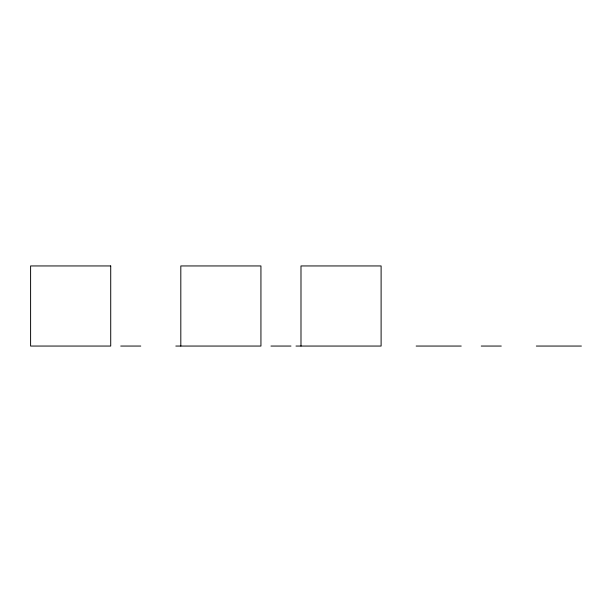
<?xml version="1.0" encoding="UTF-8"?>
<svg xmlns="http://www.w3.org/2000/svg" width="612" height="612" viewBox="0 0 612 612"><rect width="100%" height="100%" fill="white"/><g stroke="black" fill="none" stroke-linecap="round" stroke-linejoin="round"><path stroke-width="0.92" d="M120.732 346.055L140.76 346.055M175.812 346.055L260.934 346.055L260.934 265.945L180.815 265.945L180.815 346.055M270.948 346.055L290.975 346.055M295.986 346.055L381.108 346.055L381.108 265.945L300.989 265.945L300.989 346.055M416.16 346.055L461.226 346.055M481.254 346.055L501.282 346.055M536.334 346.055L581.4 346.055M110.718 265.945L30.6 265.945L30.6 346.055L110.718 346.055L110.718 265.945"/></g></svg>
